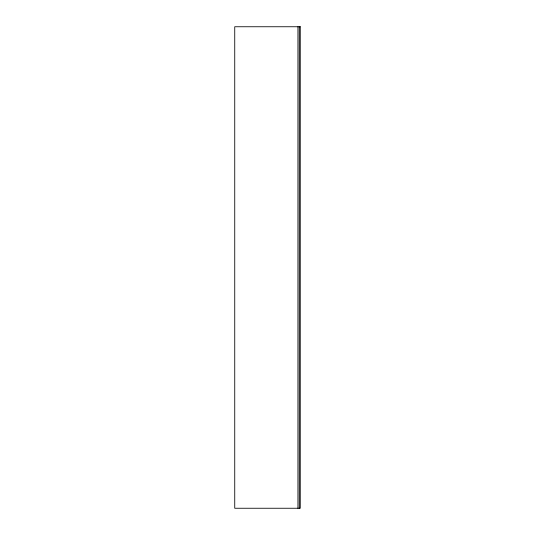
<?xml version="1.0" encoding="UTF-8"?>
<svg xmlns="http://www.w3.org/2000/svg" width="535" height="535" viewBox="0 0 535 535"><rect width="100%" height="100%" fill="white"/><g stroke="black" fill="none" stroke-linecap="round" stroke-linejoin="round"><path stroke-width="0.8" d="M299.272 26.75L299.272 508.25M297.948 26.75L297.948 508.25M300.262 26.75L234.738 26.75L234.738 508.25L300.262 508.25L300.262 26.75"/></g></svg>
